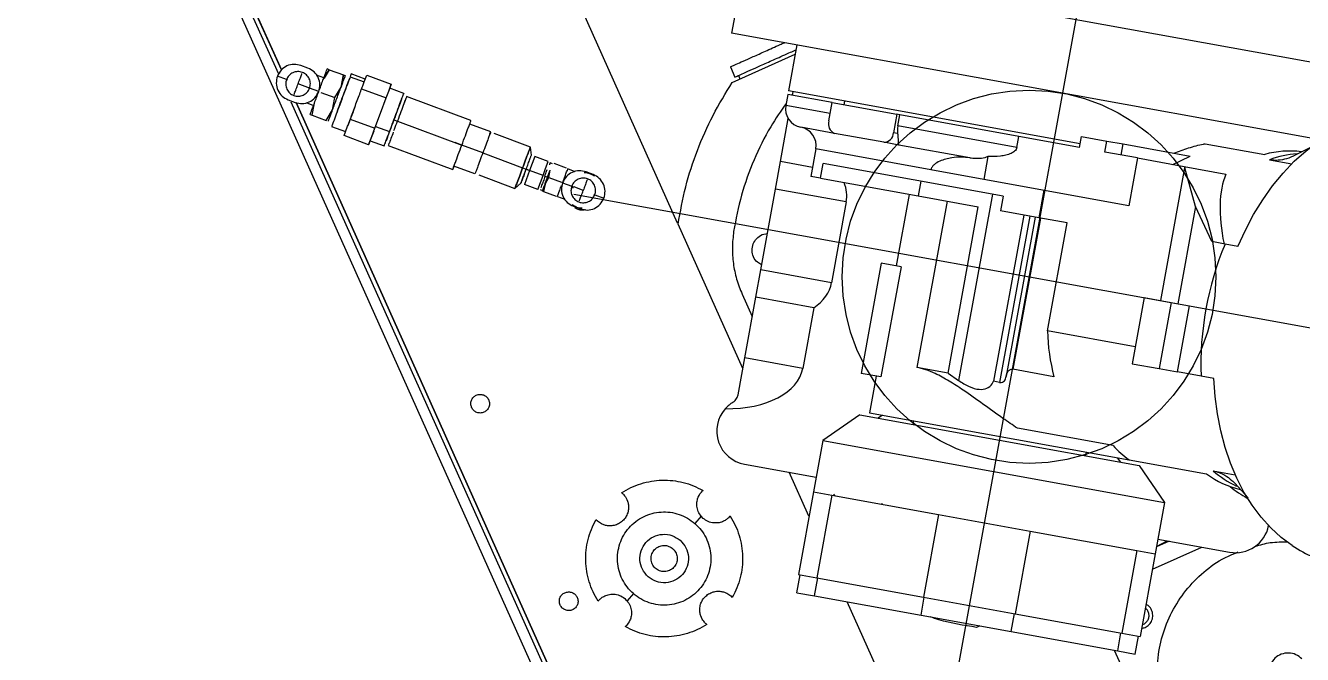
# Model space of a CAD drawing. Header units: inches. Extents: x 0 to 34.2, y 0 to 22.
# Drawn here: x 6.49 to 7.168, y 11.053 to 11.387 of the extents above; entities that cross this region are included whole.
import ezdxf

# ---------------------------------------------------------------- set-up
doc = ezdxf.new("R2010")
doc.units = ezdxf.units.IN
doc.header["$MEASUREMENT"] = 0
doc.linetypes.add('CENTERX2', pattern=[4, 2.5, -0.5, 0.5, -0.5])

msp = doc.modelspace()

# ---------------------------------------------------------------- linework, layer by layer
at = {"color": 7, "linetype": 'Continuous', "lineweight": 25}
for p, q in [((6.49049, 11.66728), (6.62633, 11.36385)), ((6.9614, 10.59626), (6.49145, 11.64599)), ((6.96141, 10.59626), (6.49146, 11.64599)), ((6.62486, 11.36161), (6.49653, 11.64826)), ((6.62633, 11.36385), (6.49859, 11.64918)), ((6.83656, 11.2825), (6.75844, 11.457)), ((6.87235, 11.42242), (6.86526, 11.3834)), ((7.18818, 11.36507), (6.9077, 11.416)), ((7.17772, 11.32666), (6.86526, 11.3834)), ((6.89989, 11.37711), (6.89546, 11.35272)), ((6.8656, 11.35724), (6.899, 11.37219)), ((6.62901, 11.3587), (6.62418, 11.36051)), ((6.6404, 11.36482), (6.63668, 11.36621)), ((6.64884, 11.35963), (6.64485, 11.36112)), ((6.64836, 11.35835), (6.6517, 11.36398)), ((6.6517, 11.36398), (6.64901, 11.35943)), ((6.6517, 11.36398), (6.65062, 11.36439)), ((6.6517, 11.36398), (6.65917, 11.36119)), ((6.65799, 11.35475), (6.65917, 11.36119)), ((6.65917, 11.36119), (6.65799, 11.35475)), ((6.65917, 11.36119), (6.66024, 11.36079)), ((6.66282, 11.36023), (6.67025, 11.35746)), ((6.67081, 11.35896), (6.66338, 11.36173)), ((6.67025, 11.35746), (6.6716, 11.36109)), ((6.6716, 11.36109), (6.6846, 11.35623)), ((6.86459, 11.36548), (6.86702, 11.36005)), ((6.86883, 11.36086), (6.86964, 11.35905)), ((6.64115, 11.35416), (6.63514, 11.35641)), ((6.6461, 11.35232), (6.64127, 11.35412)), ((6.65465, 11.34912), (6.65799, 11.35475)), ((6.66889, 11.35383), (6.68189, 11.34897)), ((6.6846, 11.35623), (6.68296, 11.35183)), ((6.68325, 11.3526), (6.6846, 11.35623)), ((6.69124, 11.35132), (6.68381, 11.3541)), ((7.05028, 11.32461), (6.89546, 11.35272)), ((6.62988, 11.34801), (6.63359, 11.34662)), ((6.96648, 10.59853), (6.63155, 11.34665)), ((6.63408, 11.34654), (6.97664, 10.58136)), ((6.96854, 10.59946), (6.63408, 11.34654)), ((6.63938, 11.34649), (6.64337, 11.345)), ((6.64267, 11.33984), (6.64385, 11.34628)), ((6.64719, 11.35191), (6.65465, 11.34912)), ((6.65348, 11.34268), (6.65465, 11.34912)), ((6.67889, 11.34093), (6.68189, 11.34897)), ((6.68189, 11.34897), (6.68325, 11.3526)), ((6.72693, 11.33692), (6.69275, 11.3497)), ((6.89511, 11.35077), (6.89405, 11.34492)), ((6.91867, 11.34649), (6.89511, 11.35077)), ((6.89765, 11.35091), (6.89721, 11.35039)), ((6.89759, 11.35057), (6.8979, 11.35228)), ((6.9169, 11.33674), (6.91867, 11.34649)), ((6.91867, 11.34649), (6.95299, 11.34026)), ((6.92522, 11.34732), (6.92486, 11.34537)), ((6.64159, 11.34024), (6.64267, 11.33984)), ((6.64267, 11.33984), (6.65014, 11.33704)), ((6.65014, 11.33704), (6.65348, 11.34268)), ((6.67589, 11.3329), (6.67889, 11.34093)), ((6.91761, 11.34064), (6.89405, 11.34492)), ((6.95299, 11.34026), (6.95122, 11.3305)), ((6.95457, 11.33997), (6.95299, 11.34026)), ((6.95351, 11.33412), (6.95457, 11.33997)), ((7.01772, 11.32851), (6.95457, 11.33997)), ((6.65296, 11.33387), (6.66039, 11.3311)), ((6.6596, 11.32896), (6.66124, 11.33336)), ((6.66288, 11.33776), (6.67589, 11.3329)), ((6.67424, 11.3285), (6.67589, 11.3329)), ((6.67625, 11.33388), (6.68368, 11.3311)), ((6.68603, 11.33739), (6.68789, 11.3367)), ((6.68789, 11.3367), (6.72207, 11.32392)), ((6.73738, 11.3309), (6.72623, 11.33507)), ((6.89117, 11.31517), (6.89531, 11.33802)), ((6.91996, 11.33013), (6.90203, 11.33339)), ((7.01665, 11.32265), (6.95351, 11.33412)), ((6.6726, 11.32411), (6.6596, 11.32896)), ((6.6726, 11.32411), (6.67424, 11.3285)), ((6.67396, 11.32774), (6.6726, 11.32411)), ((6.67339, 11.32624), (6.68082, 11.32346)), ((6.67531, 11.33137), (6.67396, 11.32774)), ((6.75845, 11.32281), (6.73921, 11.33)), ((6.94604, 11.3254), (6.91996, 11.33013)), ((6.95338, 11.33011), (6.95122, 11.3305)), ((7.01665, 11.32265), (7.01772, 11.32851)), ((7.04993, 11.32266), (7.01772, 11.32851)), ((7.04993, 11.32266), (7.05099, 11.32851)), ((7.05099, 11.32851), (7.06434, 11.32609)), ((7.06328, 11.32024), (7.06434, 11.32609)), ((7.06434, 11.32609), (7.07311, 11.3245)), ((6.68303, 11.32369), (6.71721, 11.31092)), ((6.72207, 11.32392), (6.71854, 11.32524)), ((6.73321, 11.31976), (6.72207, 11.32392)), ((6.73321, 11.31976), (6.75435, 11.31186)), ((6.75898, 11.31859), (6.75845, 11.32281)), ((6.91002, 11.32186), (6.90736, 11.30723)), ((6.97104, 11.31078), (6.91002, 11.32186)), ((6.95397, 11.32396), (6.94604, 11.3254)), ((6.99174, 11.3171), (6.95397, 11.32396)), ((7.08076, 11.31706), (7.06328, 11.32024)), ((7.07205, 11.31864), (7.07311, 11.3245)), ((7.07311, 11.3245), (7.10867, 11.31804)), ((7.1166, 11.32466), (7.14822, 11.31892)), ((7.16392, 11.31832), (7.17234, 11.32261)), ((6.72905, 11.30861), (6.7179, 11.31278)), ((6.76084, 11.3179), (6.75806, 11.31047)), ((6.76794, 11.31524), (6.76084, 11.3179)), ((6.76655, 11.31153), (6.76794, 11.31524)), ((6.77024, 11.31396), (6.76891, 11.31446)), ((6.77766, 11.31161), (6.77104, 11.31409)), ((6.88852, 11.30057), (6.89117, 11.31517)), ((6.90824, 11.31207), (6.89117, 11.31517)), ((6.91252, 11.30629), (6.91394, 11.3141)), ((7.00947, 11.29675), (6.91394, 11.3141)), ((7.00126, 11.31778), (6.99907, 11.30569)), ((7.08076, 11.31706), (7.07616, 11.2917)), ((7.08076, 11.31706), (7.10547, 11.31257)), ((7.0994, 11.31368), (7.10867, 11.31804)), ((7.10547, 11.31257), (7.12766, 11.30855)), ((7.10547, 11.31257), (7.10584, 11.31178)), ((7.15083, 11.31609), (7.16256, 11.31396)), ((6.73102, 11.30809), (6.75025, 11.3009)), ((6.75435, 11.31186), (6.75621, 11.31116)), ((6.75806, 11.31047), (6.75529, 11.30304)), ((6.75806, 11.31047), (6.75621, 11.31116)), ((6.75621, 11.31116), (6.75806, 11.31047)), ((6.76516, 11.30781), (6.75806, 11.31047)), ((6.76238, 11.30038), (6.76516, 11.30781)), ((6.76516, 11.30781), (6.76655, 11.31153)), ((6.76621, 11.30319), (6.76826, 11.30666)), ((6.76627, 11.3074), (6.7676, 11.3069)), ((6.76826, 11.30666), (6.76899, 11.31062)), ((6.76826, 11.30666), (6.77489, 11.30418)), ((6.78227, 11.30975), (6.77828, 11.31124)), ((6.7871, 11.3095), (6.78941, 11.30913)), ((6.79178, 11.30824), (6.78806, 11.30963)), ((6.79044, 11.30874), (6.79243, 11.30751)), ((6.91252, 11.30629), (6.90736, 11.30723)), ((6.91252, 11.30629), (6.96434, 11.29688)), ((6.99907, 11.30569), (6.97104, 11.31078)), ((7.07616, 11.2917), (6.99907, 11.30569)), ((7.09304, 11.24127), (7.10584, 11.31178)), ((7.1115, 11.29133), (7.10584, 11.31178)), ((6.75025, 11.3009), (6.75343, 11.30373)), ((6.76238, 11.30038), (6.75529, 11.30304)), ((6.76364, 11.30034), (6.76496, 11.29984)), ((6.76548, 11.29923), (6.76482, 11.29947)), ((6.76621, 11.30319), (6.76548, 11.29923)), ((6.76548, 11.29923), (6.77211, 11.29675)), ((6.77556, 11.30393), (6.78039, 11.30212)), ((6.78113, 11.30184), (6.78078, 11.30091)), ((6.78652, 11.29983), (6.78162, 11.30166)), ((6.88072, 11.25765), (6.88852, 11.30057)), ((6.92612, 11.29375), (6.88852, 11.30057)), ((6.96576, 11.30469), (6.96434, 11.29688)), ((7.03091, 11.29991), (7.02825, 11.28528)), ((6.77282, 11.29662), (6.77681, 11.29513)), ((6.7826, 11.29092), (6.78061, 11.29215)), ((6.79265, 11.29754), (6.79748, 11.29573)), ((6.92612, 11.29375), (6.91832, 11.25082)), ((6.95955, 11.29775), (6.95264, 11.25971)), ((6.97959, 11.29411), (6.96356, 11.20582)), ((6.96434, 11.29688), (6.99618, 11.2911)), ((7.00367, 11.2978), (6.98571, 11.19889)), ((7.00947, 11.29675), (7.00805, 11.28895)), ((6.78126, 11.29142), (6.78498, 11.29003)), ((6.78594, 11.29016), (6.78363, 11.29054)), ((6.98015, 11.20281), (6.99618, 11.2911)), ((7.02037, 11.28671), (7.00433, 11.19842)), ((7.02352, 11.28614), (7.00749, 11.19785)), ((7.02825, 11.28528), (7.00805, 11.28895)), ((7.02634, 11.28563), (7.01101, 11.20118)), ((7.02916, 11.28511), (7.01458, 11.20478)), ((7.0433, 11.28255), (7.02825, 11.28528)), ((7.1115, 11.29133), (7.10211, 11.23962)), ((7.12015, 11.27262), (7.1115, 11.29133)), ((6.87119, 11.20515), (6.83684, 11.28187)), ((7.03288, 11.22515), (7.0433, 11.28255)), ((6.88142, 11.27633), (6.88423, 11.27697)), ((7.12716, 11.27135), (7.12015, 11.27262)), ((7.13402, 11.27011), (7.12716, 11.27135)), ((6.94461, 11.26117), (6.93398, 11.20263)), ((6.95518, 11.25925), (6.94455, 11.20072)), ((6.95518, 11.25925), (6.94461, 11.26117)), ((6.87807, 11.24305), (6.88072, 11.25765)), ((6.91832, 11.25082), (6.88072, 11.25765)), ((6.87085, 11.24472), (6.8762, 11.23277)), ((6.87222, 11.21082), (6.87807, 11.24305)), ((6.90887, 11.23746), (6.87807, 11.24305)), ((7.08424, 11.24287), (7.07786, 11.20775)), ((7.08424, 11.24287), (7.09863, 11.24026)), ((7.09863, 11.24026), (7.09225, 11.20514)), ((7.09863, 11.24026), (7.10829, 11.2385)), ((7.10191, 11.20338), (7.10829, 11.2385)), ((6.90887, 11.23746), (6.90302, 11.20523)), ((7.07949, 11.21669), (7.03288, 11.22515)), ((6.86866, 11.19121), (6.87222, 11.21082)), ((6.90302, 11.20523), (6.87222, 11.21082)), ((6.98015, 11.20281), (6.96356, 11.20582)), ((7.03634, 11.20083), (7.01458, 11.20478)), ((7.07786, 11.20775), (7.09225, 11.20514)), ((7.09225, 11.20514), (7.10191, 11.20338)), ((6.94455, 11.20072), (6.93398, 11.20263)), ((6.94201, 11.20118), (6.93847, 11.18166)), ((6.98015, 11.20281), (6.98571, 11.19889)), ((7.00749, 11.19785), (7.00433, 11.19842)), ((7.11441, 11.20111), (7.10191, 11.20338)), ((7.12127, 11.19987), (7.11441, 11.20111)), ((6.93324, 11.1806), (6.91364, 11.16703)), ((6.93324, 11.1806), (7.08152, 11.15368)), ((6.93847, 11.18166), (7.07622, 11.15665)), ((6.9453, 11.18043), (6.943, 11.17883)), ((6.96188, 11.17741), (6.96153, 11.17546)), ((7.06778, 11.16423), (7.017, 11.17345)), ((6.91364, 11.16703), (6.90869, 11.13971)), ((6.91364, 11.16703), (7.09509, 11.13408)), ((7.05323, 11.15881), (7.05358, 11.16076)), ((7.07177, 11.15545), (7.07017, 11.15775)), ((7.07622, 11.15665), (7.1174, 11.14918)), ((6.87206, 11.15442), (6.9101, 11.14752)), ((6.90632, 11.12668), (6.89583, 11.15011)), ((7.08152, 11.15368), (7.09509, 11.13408)), ((7.12084, 11.15091), (7.13257, 11.14878)), ((7.13936, 11.13653), (7.13231, 11.14422)), ((6.80687, 11.13923), (6.80718, 11.13896)), ((6.90869, 11.13971), (6.90071, 11.09581)), ((6.90869, 11.13971), (6.91844, 11.13794)), ((6.91844, 11.13794), (6.91047, 11.09404)), ((6.91844, 11.13794), (6.97502, 11.12767)), ((6.91931, 11.13838), (6.91982, 11.13769)), ((6.94543, 11.13335), (6.94467, 11.13318)), ((7.09509, 11.13408), (7.09013, 11.10677)), ((6.79412, 11.12404), (6.79328, 11.12487)), ((6.84911, 11.12669), (6.84579, 11.12289)), ((6.85018, 11.12559), (6.84911, 11.12669)), ((6.97502, 11.12767), (6.96705, 11.08377)), ((6.97502, 11.12767), (7.0238, 11.11881)), ((7.0238, 11.11881), (7.01583, 11.07491)), ((7.0238, 11.11881), (7.08038, 11.10854)), ((7.08865, 11.09862), (7.11485, 11.11034)), ((7.09758, 11.11348), (7.0908, 11.11044)), ((7.09085, 11.11068), (7.09653, 11.11367)), ((7.09155, 11.11457), (7.1296, 11.10766)), ((7.08038, 11.10854), (7.07241, 11.06464)), ((7.08038, 11.10854), (7.09013, 11.10677)), ((7.09013, 11.10677), (7.08216, 11.06287)), ((6.89995, 11.08608), (6.90169, 11.09564)), ((6.90071, 11.09581), (6.91047, 11.09404)), ((6.90922, 11.08439), (6.91096, 11.09395)), ((6.91047, 11.09404), (6.96705, 11.08377)), ((6.81313, 11.0856), (6.8098, 11.0818)), ((6.8648, 11.08444), (6.86563, 11.08362)), ((6.89995, 11.08608), (6.90922, 11.08439)), ((6.90922, 11.08439), (6.9658, 11.07412)), ((6.9658, 11.07412), (6.96754, 11.08368)), ((6.96705, 11.08377), (7.01583, 11.07491)), ((6.99827, 10.92128), (6.92667, 11.08123)), ((7.0136, 11.06544), (7.01534, 11.075)), ((7.01583, 11.07491), (7.07241, 11.06464)), ((6.85205, 11.06926), (6.85173, 11.06952)), ((6.9658, 11.07412), (7.0136, 11.06544)), ((6.99701, 11.06845), (6.99524, 11.06766)), ((7.0136, 11.06544), (7.07019, 11.05517)), ((7.07019, 11.05517), (7.07192, 11.06473)), ((7.07241, 11.06464), (7.08216, 11.06287)), ((7.07945, 11.05348), (7.08119, 11.06304)), ((7.11254, 10.95723), (7.06856, 11.05546)), ((7.07019, 11.05517), (7.07945, 11.05348))]:
    msp.add_line(p, q, dxfattribs=at)
at = {"color": 7, "linetype": 'CENTERX2'}
for p, q in [((7.05855, 11.44894), (6.98208, 11.02778)), ((6.78149, 11.29784), (7.25083, 11.21262))]:
    msp.add_line(p, q, dxfattribs=at)
at = {"color": 7, "linetype": 'Continuous', "lineweight": 25, "flags": 128}
for points in [[(7.13402, 11.27011), (7.13796, 11.27877), (7.14235, 11.28706), (7.14718, 11.29491), (7.15241, 11.30227), (7.158, 11.30909), (7.16393, 11.31533), (7.17015, 11.32095), (7.17662, 11.3259), (7.1833, 11.33017), (7.19014, 11.33372), (7.19711, 11.33652), (7.20415, 11.33856)], [(7.16285, 11.11113), (7.15698, 11.11552), (7.15145, 11.12059), (7.14629, 11.12631), (7.14153, 11.13265), (7.13722, 11.13957), (7.13337, 11.14702), (7.13002, 11.15494), (7.12718, 11.1633), (7.12487, 11.17202), (7.12311, 11.18107), (7.1219, 11.19037), (7.12127, 11.19987)]]:
    msp.add_lwpolyline(points, dxfattribs=at)
at = {"color": 7, "linetype": 'CENTERX2'}
msp.add_circle((7.02314, 11.25396), 0.09915, dxfattribs=at)
at = {"color": 7, "linetype": 'Continuous', "lineweight": 25}
for centre, radius, start, end in [((6.9038, 11.34314), 0.00991, 169.70918, 259.70918), ((6.90026, 11.32363), 0.00991, 349.70918, 79.70918), ((6.92193, 11.33506), 0.00531, 161.57217, 248.10326), ((6.94591, 11.3307), 0.00531, 271.31511, 357.8462), ((7.16148, 11.27233), 0.04845, 82.58319, 105.88622), ((7.16923, 11.2679), 0.05159, 94.24714, 110.8862), ((7.28234, 11.2069), 0.16803, 157.44489, 181.97348), ((7.14419, 11.22858), 0.11136, 181.76302, 194.43042), ((6.87524, 11.17198), 0.01785, 138.53174, 259.70918), ((7.11018, 11.20296), 0.05742, 222.40864, 233.74551), ((7.15501, 11.18957), 0.0516, 228.53369, 245.07024), ((7.14619, 11.18814), 0.04844, 233.53198, 256.85201), ((7.13279, 11.12522), 0.01785, 259.70918, 348.85919), ((7.1984, 11.1637), 0.06346, 235.93172, 259.50987)]:
    msp.add_arc(centre, radius, start, end, dxfattribs=at)
for centre, major_axis, ratio, start_param, end_param in [((7.20365, 11.22119), (0.06779, -0.09787), 0.417151, 3.400682, 3.915137), ((6.87509, 11.30301), (-0.05102, 0.00926), 0.573576, 3.141593, 3.48143), ((6.8673, 11.26009), (-0.05102, 0.00926), 0.573576, 2.619242, 3.141593), ((6.85199, 11.2145), (-0.05102, 0.00926), 0.573576, 1.868364, 3.141593), ((7.02118, 11.25432), (-0.0163, -0.08975), 0.007084, 5.347307, 5.349907), ((7.1695, 11.15685), (0.05102, -0.00926), 0.573576, 3.934289, 4.184288)]:
    msp.add_ellipse(centre, major_axis=major_axis, ratio=ratio, start_param=start_param, end_param=end_param, dxfattribs=at)
for points, knots in [([(6.86459, 11.36548), (6.86474, 11.36554), (6.86504, 11.36568), (6.86744, 11.36675), (6.87124, 11.36845), (6.87648, 11.3708), (6.88314, 11.37378), (6.8888, 11.37632), (6.89253, 11.37799), (6.89326, 11.37831)], [0, 0, 0, 0, 0.16017, 0.32034, 0.48051, 0.64068, 0.80085, 0.96102, 1, 1, 1, 1]), ([(6.86702, 11.36005), (6.86717, 11.36011), (6.86747, 11.36025), (6.86987, 11.36132), (6.87367, 11.36302), (6.87891, 11.36537), (6.88554, 11.36834), (6.89238, 11.3714), (6.89742, 11.37366), (6.89943, 11.37456)], [0, 0, 0, 0, 0.150074, 0.300147, 0.450221, 0.600295, 0.750368, 0.900442, 1, 1, 1, 1]), ([(6.63668, 11.36621), (6.63544, 11.36652), (6.63295, 11.36714), (6.62915, 11.36615), (6.62593, 11.36393), (6.62476, 11.36165), (6.62418, 11.36051)], [0, 0, 0, 0, 0.250223, 0.500225, 0.750115, 1, 1, 1, 1]), ([(6.62418, 11.36051), (6.62387, 11.35927), (6.62325, 11.35678), (6.62423, 11.35298), (6.62645, 11.34975), (6.62874, 11.34859), (6.62988, 11.34801)], [0, 0, 0, 0, 0.249771, 0.4997515, 0.7497863, 1, 1, 1, 1]), ([(6.63514, 11.35641), (6.63547, 11.3573), (6.63613, 11.35907), (6.63688, 11.36107), (6.63713, 11.36176), (6.63722, 11.36198)], [0, 0, 0, 0, 0.399386, 0.798772, 1, 1, 1, 1]), ([(6.6461, 11.35232), (6.6464, 11.35356), (6.64702, 11.35605), (6.64604, 11.35984), (6.64382, 11.36307), (6.64154, 11.36424), (6.6404, 11.36482)], [0, 0, 0, 0, 0.249771, 0.499752, 0.749786, 1, 1, 1, 1]), ([(6.66282, 11.36023), (6.66244, 11.35922), (6.66168, 11.3572), (6.65983, 11.35223), (6.65777, 11.34673), (6.65575, 11.34134), (6.65413, 11.337), (6.65311, 11.33426), (6.65305, 11.33411), (6.65302, 11.33404)], [0, 0, 0, 0, 0.146879, 0.293758, 0.440638, 0.587517, 0.734396, 0.881275, 1, 1, 1, 1]), ([(6.66036, 11.35365), (6.66067, 11.3545), (6.66145, 11.35659), (6.66234, 11.35897), (6.66248, 11.35933), (6.66254, 11.35951)], [0, 0, 0, 0, 0.250671, 0.625336, 1, 1, 1, 1]), ([(6.66331, 11.36157), (6.66333, 11.36162), (6.66346, 11.36195), (6.66311, 11.36102), (6.66282, 11.36023)], [0, 0, 0, 0, 0.160853, 1, 1, 1, 1]), ([(6.63305, 11.35084), (6.63314, 11.35107), (6.6334, 11.35175), (6.63414, 11.35376), (6.63481, 11.35553), (6.63514, 11.35641)], [0, 0, 0, 0, 0.2012283, 0.6006142, 1, 1, 1, 1]), ([(6.64611, 11.35231), (6.6465, 11.35337), (6.6473, 11.35549), (6.64801, 11.3574), (6.64836, 11.35835)], [0, 0, 0, 0, 0.499989, 1, 1, 1, 1]), ([(6.65817, 11.3478), (6.65875, 11.34934), (6.65951, 11.3514), (6.66019, 11.3532), (6.66036, 11.35365)], [0, 0, 0, 0, 0.748926, 1, 1, 1, 1]), ([(6.63359, 11.34662), (6.63484, 11.34631), (6.63732, 11.34569), (6.64112, 11.34667), (6.64435, 11.34889), (6.64551, 11.35117), (6.6461, 11.35232)], [0, 0, 0, 0, 0.250223, 0.500225, 0.750115, 1, 1, 1, 1]), ([(6.64385, 11.34628), (6.64421, 11.34723), (6.64492, 11.34913), (6.64571, 11.35126), (6.64611, 11.35231), (6.64611, 11.35231)], [0, 0, 0, 0, 0.499989, 0.999978, 1, 1, 1, 1]), ([(6.65598, 11.34195), (6.65615, 11.3424), (6.65682, 11.34421), (6.65759, 11.34626), (6.65817, 11.3478)], [0, 0, 0, 0, 0.251074, 1, 1, 1, 1]), ([(6.68603, 11.33739), (6.68658, 11.33886), (6.68781, 11.34214), (6.68952, 11.34674), (6.69075, 11.35003), (6.69132, 11.35153), (6.6912, 11.35121), (6.69118, 11.35115)], [0, 0, 0, 0, 0.202132, 0.452019, 0.701905, 0.951792, 1, 1, 1, 1]), ([(6.69157, 11.34654), (6.69163, 11.3467), (6.692, 11.3477), (6.69203, 11.34778), (6.69205, 11.34784)], [0, 0, 0, 0, 0.157704, 1, 1, 1, 1]), ([(6.89425, 11.34605), (6.8914, 11.34199), (6.88476, 11.33253), (6.87684, 11.31614), (6.87005, 11.29752), (6.86758, 11.28455), (6.86635, 11.27807)], [0, 0, 0, 0, 0.20045, 0.466967, 0.733483, 1, 1, 1, 1]), ([(6.66531, 11.34426), (6.66486, 11.34305), (6.66395, 11.34062), (6.66274, 11.33737), (6.66195, 11.33526), (6.66167, 11.33452), (6.66165, 11.33446)], [0, 0, 0, 0, 0.3236, 0.6471999, 0.9707999, 1, 1, 1, 1]), ([(6.68368, 11.3311), (6.68432, 11.33282), (6.68509, 11.33487), (6.6859, 11.33704), (6.68603, 11.33739)], [0, 0, 0, 0, 0.8374381, 1, 1, 1, 1]), ([(6.68603, 11.33739), (6.68548, 11.33592), (6.68483, 11.33417), (6.68425, 11.33261), (6.68415, 11.33236)], [0, 0, 0, 0, 0.8374381, 1, 1, 1, 1]), ([(6.68601, 11.33166), (6.6861, 11.33192), (6.68669, 11.33348), (6.68734, 11.33523), (6.68789, 11.3367)], [0, 0, 0, 0, 0.162562, 1, 1, 1, 1]), ([(6.72207, 11.32392), (6.7227, 11.32562), (6.72397, 11.32901), (6.72543, 11.33293), (6.72603, 11.33454), (6.72627, 11.33518)], [0, 0, 0, 0, 0.374664, 0.749329, 1, 1, 1, 1]), ([(6.72627, 11.33518), (6.72638, 11.33545), (6.72677, 11.33652), (6.72686, 11.33675), (6.72693, 11.33692)], [0, 0, 0, 0, 0.251074, 1, 1, 1, 1]), ([(6.95351, 11.33412), (6.95349, 11.33402), (6.95328, 11.33285), (6.95323, 11.33147), (6.95337, 11.33027), (6.95338, 11.33011)], [0, 0, 0, 0, 0.073601, 0.880629, 1, 1, 1, 1]), ([(6.68089, 11.32362), (6.68091, 11.3237), (6.68097, 11.32386), (6.68198, 11.32654), (6.68311, 11.32958), (6.68368, 11.3311)], [0, 0, 0, 0, 0.287516, 0.643758, 1, 1, 1, 1]), ([(6.68415, 11.33236), (6.68378, 11.33136), (6.68295, 11.32914), (6.68206, 11.32675), (6.68193, 11.32641), (6.68187, 11.32625)], [0, 0, 0, 0, 0.287976, 0.643988, 1, 1, 1, 1]), ([(6.68569, 11.33082), (6.68526, 11.32966), (6.68429, 11.32707), (6.68325, 11.32429), (6.6831, 11.32389), (6.68303, 11.32369)], [0, 0, 0, 0, 0.287976, 0.643988, 1, 1, 1, 1]), ([(6.73676, 11.32925), (6.73656, 11.3287), (6.73605, 11.32735), (6.73481, 11.32405), (6.73375, 11.32119), (6.73321, 11.31976)], [0, 0, 0, 0, 0.250671, 0.625336, 1, 1, 1, 1]), ([(6.73676, 11.32925), (6.73684, 11.32947), (6.73717, 11.33035), (6.73741, 11.33098), (6.73717, 11.33035), (6.73684, 11.32947), (6.73676, 11.32925)], [0, 0, 0, 0, 0.125537, 0.5, 0.874463, 1, 1, 1, 1]), ([(6.95338, 11.33011), (6.95346, 11.32938), (6.9536, 11.32793), (6.95367, 11.32598), (6.95374, 11.32441), (6.95386, 11.32398), (6.95397, 11.32396), (6.95397, 11.32396)], [0, 0, 0, 0, 0.1882136, 0.3753654, 0.6598242, 0.9977453, 1, 1, 1, 1]), ([(6.71786, 11.31266), (6.7181, 11.3133), (6.7187, 11.31491), (6.72016, 11.31883), (6.72143, 11.32222), (6.72207, 11.32392)], [0, 0, 0, 0, 0.2506712, 0.6253356, 1, 1, 1, 1]), ([(6.73321, 11.31976), (6.73268, 11.31833), (6.73161, 11.31547), (6.73037, 11.31216), (6.72987, 11.31081), (6.72966, 11.31026)], [0, 0, 0, 0, 0.374664, 0.749329, 1, 1, 1, 1]), ([(7.01665, 11.32265), (7.01655, 11.32231), (7.01632, 11.32154), (7.01528, 11.32038), (7.01343, 11.31928), (7.01086, 11.31846), (7.0067, 11.3178), (7.00349, 11.31778), (7.00126, 11.31778)], [0, 0, 0, 0, 0.05893, 0.130889, 0.253558, 0.427612, 0.602479, 1, 1, 1, 1]), ([(7.10001, 11.31961), (7.10262, 11.32059), (7.10788, 11.32256), (7.1134, 11.324), (7.11629, 11.3246), (7.1166, 11.32466)], [0, 0, 0, 0, 0.469367, 0.943701, 1, 1, 1, 1]), ([(6.71786, 11.31266), (6.71776, 11.3124), (6.71737, 11.31135), (6.71709, 11.3106), (6.71737, 11.31135), (6.71776, 11.3124), (6.71786, 11.31266)], [0, 0, 0, 0, 0.125537, 0.5, 0.874463, 1, 1, 1, 1]), ([(6.76891, 11.31446), (6.76888, 11.31436), (6.76883, 11.31424), (6.76861, 11.31366), (6.76856, 11.31351)], [0, 0, 0, 0, 0.748926, 1, 1, 1, 1]), ([(6.99174, 11.3171), (6.99017, 11.3173), (6.987, 11.31769), (6.98162, 11.31721), (6.97679, 11.316), (6.97323, 11.31409), (6.97175, 11.31252), (6.97122, 11.31153), (6.97109, 11.31099), (6.97104, 11.31078)], [0, 0, 0, 0, 0.221541, 0.446353, 0.739623, 0.886614, 0.945352, 0.978961, 1, 1, 1, 1]), ([(7.00126, 11.31778), (7.00071, 11.31758), (6.99898, 11.31697), (6.99602, 11.31665), (6.99341, 11.31681), (6.99199, 11.31706), (6.99174, 11.3171)], [0, 0, 0, 0, 0.174852, 0.542887, 0.919497, 1, 1, 1, 1]), ([(7.16392, 11.31832), (7.16329, 11.31802), (7.16123, 11.31702), (7.15761, 11.31597), (7.15383, 11.31567), (7.1516, 11.31598), (7.15083, 11.31609)], [0, 0, 0, 0, 0.146602, 0.479539, 0.821887, 1, 1, 1, 1]), ([(6.72966, 11.31026), (6.72958, 11.31004), (6.72924, 11.30914), (6.72917, 11.30894), (6.72911, 11.3088)], [0, 0, 0, 0, 0.251074, 1, 1, 1, 1]), ([(6.76627, 11.3074), (6.76593, 11.30648), (6.76524, 11.30464), (6.76445, 11.30251), (6.76412, 11.30163), (6.76399, 11.30129)], [0, 0, 0, 0, 0.374664, 0.749329, 1, 1, 1, 1]), ([(6.76609, 11.30747), (6.76643, 11.30837), (6.76688, 11.30958), (6.76727, 11.31064), (6.76737, 11.3109)], [0, 0, 0, 0, 0.748926, 1, 1, 1, 1]), ([(6.77555, 11.30393), (6.77591, 11.30489), (6.77662, 11.30679), (6.77744, 11.309), (6.77778, 11.3099), (6.77792, 11.31026)], [0, 0, 0, 0, 0.374664, 0.749329, 1, 1, 1, 1]), ([(6.78806, 11.30963), (6.78682, 11.30994), (6.78433, 11.31055), (6.78054, 11.30957), (6.77731, 11.30735), (6.77614, 11.30507), (6.77556, 11.30393)], [0, 0, 0, 0, 0.250223, 0.500225, 0.750115, 1, 1, 1, 1]), ([(6.77828, 11.31124), (6.77825, 11.31115), (6.7782, 11.31102), (6.77797, 11.31042), (6.77792, 11.31026)], [0, 0, 0, 0, 0.748926, 1, 1, 1, 1]), ([(6.7886, 11.3054), (6.78852, 11.30517), (6.78826, 11.30449), (6.78751, 11.30248), (6.78685, 11.30072), (6.78652, 11.29983)], [0, 0, 0, 0, 0.201228, 0.600614, 1, 1, 1, 1]), ([(6.78708, 11.30929), (6.78807, 11.30927), (6.78939, 11.30924), (6.79045, 11.30851), (6.79072, 11.30832)], [0, 0, 0, 0, 0.742067, 1, 1, 1, 1]), ([(6.79748, 11.29573), (6.79779, 11.29698), (6.79841, 11.29946), (6.79743, 11.30326), (6.7952, 11.30649), (6.79292, 11.30766), (6.79178, 11.30824)], [0, 0, 0, 0, 0.249771, 0.499752, 0.749786, 1, 1, 1, 1]), ([(6.77318, 11.2976), (6.77332, 11.29796), (6.77366, 11.29887), (6.77432, 11.30064), (6.77485, 11.30206), (6.77503, 11.30253)], [0, 0, 0, 0, 0.3084837, 0.7695573, 1, 1, 1, 1]), ([(6.77556, 11.30393), (6.77525, 11.30268), (6.77463, 11.3002), (6.77561, 11.2964), (6.77784, 11.29317), (6.78012, 11.29201), (6.78126, 11.29142)], [0, 0, 0, 0, 0.249771, 0.499752, 0.749786, 1, 1, 1, 1]), ([(6.78444, 11.29426), (6.78452, 11.29449), (6.78478, 11.29517), (6.78553, 11.29718), (6.78619, 11.29895), (6.78652, 11.29983)], [0, 0, 0, 0, 0.201228, 0.600614, 1, 1, 1, 1]), ([(6.77282, 11.29662), (6.77285, 11.29671), (6.7729, 11.29685), (6.77313, 11.29745), (6.77318, 11.2976)], [0, 0, 0, 0, 0.748926, 1, 1, 1, 1]), ([(6.78498, 11.29003), (6.78622, 11.28973), (6.78871, 11.28911), (6.7925, 11.29009), (6.79573, 11.29231), (6.7969, 11.29459), (6.79748, 11.29573)], [0, 0, 0, 0, 0.250223, 0.5002252, 0.7501154, 1, 1, 1, 1]), ([(6.78763, 11.2896), (6.78739, 11.28954), (6.78583, 11.28913), (6.7837, 11.2895), (6.78229, 11.29043), (6.782, 11.29062)], [0, 0, 0, 0, 0.1312587, 0.8248638, 1, 1, 1, 1]), ([(6.78596, 11.29037), (6.78497, 11.29039), (6.78365, 11.29043), (6.78259, 11.29116), (6.78232, 11.29134)], [0, 0, 0, 0, 0.7420672, 1, 1, 1, 1]), ([(6.8812, 11.26028), (6.88041, 11.2607), (6.87857, 11.26168), (6.87672, 11.26447), (6.87591, 11.26793), (6.87652, 11.27144), (6.87839, 11.27453), (6.88041, 11.27573), (6.88142, 11.27633)], [0, 0, 0, 0, 0.132978, 0.306382, 0.479787, 0.653191, 0.826596, 1, 1, 1, 1]), ([(7.017, 11.17345), (7.01442, 11.1752), (7.00822, 11.17938), (6.9986, 11.18637), (6.9891, 11.19316), (6.98069, 11.19868), (6.97405, 11.20233), (6.9683, 11.20472), (6.96514, 11.20546), (6.96356, 11.20582)], [0, 0, 0, 0, 0.137285, 0.329514, 0.521667, 0.662579, 0.803275, 0.901662, 1, 1, 1, 1]), ([(7.01101, 11.20118), (7.01125, 11.20208), (7.01162, 11.20351), (7.01288, 11.20465), (7.01387, 11.20488), (7.01445, 11.2048), (7.01458, 11.20478)], [0, 0, 0, 0, 0.457226, 0.720019, 0.937989, 1, 1, 1, 1]), ([(6.98571, 11.19889), (6.9876, 11.19767), (6.99138, 11.19523), (6.99671, 11.19385), (7.00091, 11.19442), (7.0032, 11.19632), (7.00409, 11.19797), (7.00433, 11.19842)], [0, 0, 0, 0, 0.231285, 0.463194, 0.686438, 0.914325, 1, 1, 1, 1]), ([(7.00749, 11.19785), (7.00802, 11.19783), (7.00909, 11.19778), (7.01038, 11.19882), (7.01075, 11.20016), (7.01097, 11.20099)], [0, 0, 0, 0, 0.278168, 0.554832, 1, 1, 1, 1]), ([(6.86591, 11.1872), (6.86634, 11.18751), (6.86755, 11.1884), (6.86834, 11.18984), (6.86859, 11.19092), (6.86866, 11.19121)], [0, 0, 0, 0, 0.2844467, 0.8114183, 1, 1, 1, 1]), ([(6.86591, 11.1872), (6.86558, 11.18698), (6.86437, 11.1862), (6.86288, 11.1849), (6.86222, 11.18418), (6.86187, 11.1838)], [0, 0, 0, 0, 0.154415, 0.551644, 1, 1, 1, 1]), ([(7.12084, 11.15091), (7.123, 11.15027), (7.12657, 11.14923), (7.13023, 11.1464), (7.13183, 11.14472), (7.13231, 11.14422)], [0, 0, 0, 0, 0.514089, 0.853255, 1, 1, 1, 1]), ([(6.80718, 11.13896), (6.80758, 11.1386), (6.80837, 11.13789), (6.8099, 11.13548), (6.81057, 11.13277), (6.81061, 11.13039), (6.81001, 11.12791), (6.80877, 11.12561), (6.80696, 11.12371), (6.80473, 11.12235), (6.80229, 11.12162), (6.79992, 11.12153), (6.79786, 11.12192), (6.79562, 11.12283), (6.79472, 11.12356), (6.79412, 11.12404)], [0, 0, 0, 0, 0.124664, 0.249192, 0.311946, 0.374665, 0.437299, 0.49987, 0.562465, 0.625107, 0.68768, 0.750324, 0.812995, 0.875459, 1, 1, 1, 1]), ([(6.84911, 11.12669), (6.84853, 11.12753), (6.84736, 11.12922), (6.84671, 11.13217), (6.84686, 11.13486), (6.84778, 11.13774), (6.84954, 11.13998), (6.8499, 11.14027), (6.85008, 11.14042)], [0, 0, 0, 0, 0.1254, 0.250469, 0.37581, 0.501254, 0.750354, 1, 1, 1, 1]), ([(6.86444, 11.12683), (6.8643, 11.12664), (6.86409, 11.12635), (6.86262, 11.12502), (6.86098, 11.12401), (6.85869, 11.12321), (6.85584, 11.12303), (6.85276, 11.12373), (6.85105, 11.12497), (6.85018, 11.12559)], [0, 0, 0, 0, 0.249198, 0.374016, 0.499351, 0.624542, 0.749824, 0.874893, 1, 1, 1, 1]), ([(7.14319, 11.11078), (7.14584, 11.11154), (7.1515, 11.11317), (7.15739, 11.11309), (7.16051, 11.11305)], [0, 0, 0, 0, 0.469454, 1, 1, 1, 1]), ([(7.09502, 11.02128), (7.09378, 11.02566), (7.09131, 11.03441), (7.09093, 11.04814), (7.09305, 11.06165), (7.09782, 11.07449), (7.10498, 11.08618), (7.11432, 11.09615), (7.12414, 11.10358), (7.1312, 11.10654), (7.13407, 11.10774)], [0, 0, 0, 0, 0.130129, 0.260259, 0.390388, 0.520518, 0.650647, 0.780777, 0.910906, 1, 1, 1, 1]), ([(6.79447, 11.08165), (6.79452, 11.08171), (6.7946, 11.08182), (6.79531, 11.08261), (6.79653, 11.08365), (6.79842, 11.08471), (6.80103, 11.08543), (6.80418, 11.08533), (6.80739, 11.08417), (6.809, 11.08259), (6.8098, 11.0818)], [0, 0, 0, 0, 0.125121, 0.250191, 0.374816, 0.49999, 0.625116, 0.750068, 0.874964, 1, 1, 1, 1]), ([(6.8098, 11.0818), (6.81039, 11.08095), (6.81156, 11.07927), (6.8122, 11.07632), (6.81205, 11.07363), (6.81113, 11.07075), (6.80937, 11.0685), (6.80901, 11.06821), (6.80883, 11.06807)], [0, 0, 0, 0, 0.1254, 0.250469, 0.37581, 0.501254, 0.750354, 1, 1, 1, 1]), ([(6.85173, 11.06952), (6.85133, 11.06988), (6.85054, 11.0706), (6.84901, 11.07301), (6.84834, 11.07572), (6.84831, 11.0781), (6.8489, 11.08058), (6.85015, 11.08287), (6.85195, 11.08478), (6.85418, 11.08614), (6.85662, 11.08687), (6.85899, 11.08696), (6.86105, 11.08656), (6.86329, 11.08565), (6.86419, 11.08493), (6.8648, 11.08444)], [0, 0, 0, 0, 0.124664, 0.249192, 0.311946, 0.374665, 0.437299, 0.49987, 0.562465, 0.625107, 0.68768, 0.750324, 0.812995, 0.875459, 1, 1, 1, 1]), ([(7.08296, 11.06723), (7.08356, 11.06733), (7.08506, 11.06757), (7.08706, 11.06911), (7.08853, 11.07142), (7.08905, 11.07419), (7.08849, 11.07594), (7.08822, 11.07681)], [0, 0, 0, 0, 0.143059, 0.357294, 0.571529, 0.785765, 1, 1, 1, 1]), ([(7.08333, 11.06932), (7.08353, 11.06935), (7.08436, 11.06951), (7.08557, 11.07051), (7.08663, 11.07215), (7.087, 11.07413), (7.08661, 11.07538), (7.08641, 11.076)], [0, 0, 0, 0, 0.070802, 0.303102, 0.535401, 0.767701, 1, 1, 1, 1]), ([(7.08641, 11.076), (7.0861, 11.0766), (7.08572, 11.07734), (7.08502, 11.07775), (7.08488, 11.07783)], [0, 0, 0, 0, 0.800548, 1, 1, 1, 1]), ([(7.08822, 11.07681), (7.08777, 11.07762), (7.08705, 11.07894), (7.08575, 11.07963), (7.08526, 11.07989)], [0, 0, 0, 0, 0.621628, 1, 1, 1, 1]), ([(6.99524, 11.06766), (6.98853, 11.06873), (6.98022, 11.07007), (6.97226, 11.07272), (6.97073, 11.07323)], [0, 0, 0, 0, 0.807539, 1, 1, 1, 1])]:
    msp.add_open_spline(points, degree=3, knots=knots, dxfattribs=at)
for points in [[(6.64127, 11.35412), (6.64147, 11.35496), (6.64189, 11.35663), (6.64123, 11.3592), (6.63972, 11.36132), (6.63749, 11.3627), (6.6349, 11.36312), (6.63236, 11.36252), (6.63018, 11.36101), (6.6294, 11.35947), (6.62901, 11.3587)], [(6.64836, 11.35835), (6.64869, 11.35922), (6.64934, 11.36097), (6.65005, 11.36287), (6.65053, 11.36415), (6.65059, 11.36431), (6.65062, 11.36439)], [(6.65799, 11.35475), (6.65831, 11.35562), (6.65897, 11.35737), (6.65968, 11.35928), (6.66015, 11.36055), (6.66021, 11.36071), (6.66024, 11.36079)], [(6.62901, 11.3587), (6.6288, 11.35787), (6.62838, 11.35619), (6.62904, 11.35362), (6.63056, 11.3515), (6.63279, 11.35012), (6.63537, 11.3497), (6.63791, 11.35031), (6.64009, 11.35182), (6.64087, 11.35335), (6.64127, 11.35412)], [(6.62956, 11.3585), (6.62956, 11.3585), (6.62954, 11.3585), (6.62941, 11.35855), (6.62923, 11.35862), (6.62908, 11.35868), (6.62901, 11.3587)], [(6.64127, 11.35412), (6.64119, 11.35415), (6.64105, 11.3542), (6.64086, 11.35427), (6.64073, 11.35432), (6.64072, 11.35433), (6.64071, 11.35433)], [(6.65573, 11.34871), (6.65613, 11.34977), (6.65692, 11.35189), (6.65763, 11.3538), (6.65799, 11.35475)], [(6.66845, 11.35265), (6.66881, 11.35362), (6.66954, 11.35558), (6.67001, 11.35683), (6.67025, 11.35746)], [(6.83684, 11.28187), (6.83805, 11.28854), (6.84047, 11.30188), (6.84684, 11.32122), (6.85498, 11.33989), (6.86206, 11.35146), (6.8656, 11.35724)], [(6.64159, 11.34024), (6.64162, 11.34032), (6.64168, 11.34048), (6.64216, 11.34175), (6.64287, 11.34366), (6.64352, 11.3454), (6.64385, 11.34628)], [(6.65348, 11.34268), (6.65383, 11.34363), (6.65454, 11.34554), (6.65534, 11.34766), (6.65573, 11.34871)], [(6.66589, 11.34579), (6.66634, 11.34701), (6.66725, 11.34944), (6.66805, 11.35158), (6.66845, 11.35265)], [(6.6902, 11.34853), (6.69013, 11.34837), (6.69001, 11.34803), (6.68905, 11.34545), (6.68767, 11.34177), (6.68658, 11.33885), (6.68603, 11.33739)], [(6.69275, 11.3497), (6.69268, 11.3495), (6.69253, 11.34911), (6.69141, 11.3461), (6.6898, 11.34181), (6.68853, 11.3384), (6.68789, 11.3367)], [(6.65122, 11.33664), (6.65125, 11.33672), (6.65131, 11.33688), (6.65178, 11.33815), (6.6525, 11.34006), (6.65315, 11.3418), (6.65348, 11.34268)], [(6.66325, 11.33874), (6.66367, 11.33986), (6.66451, 11.34212), (6.66543, 11.34457), (6.66589, 11.34579)], [(6.66124, 11.33336), (6.66152, 11.3341), (6.66207, 11.33558), (6.66285, 11.33768), (6.66325, 11.33874)], [(6.75435, 11.31186), (6.75489, 11.31329), (6.75596, 11.31616), (6.75732, 11.31981), (6.75823, 11.32224), (6.75855, 11.3231), (6.75823, 11.32224), (6.75732, 11.31981), (6.75596, 11.31616), (6.75489, 11.31329), (6.75435, 11.31186)], [(6.75621, 11.31116), (6.75657, 11.31213), (6.7573, 11.31408), (6.75822, 11.31654), (6.75886, 11.31826), (6.75894, 11.31848), (6.75898, 11.31859)], [(6.75435, 11.31186), (6.75381, 11.31042), (6.75274, 11.30755), (6.75138, 11.3039), (6.75047, 11.30147), (6.75015, 11.30061), (6.75047, 11.30147), (6.75138, 11.3039), (6.75274, 11.30755), (6.75381, 11.31042), (6.75435, 11.31186)], [(6.75621, 11.31116), (6.75584, 11.31019), (6.75512, 11.30824), (6.75419, 11.30577), (6.75357, 11.30412), (6.75336, 11.30354), (6.75357, 11.30412), (6.75419, 11.30577), (6.75512, 11.30824), (6.75584, 11.31019), (6.75621, 11.31116)], [(6.76621, 11.30319), (6.76643, 11.30377), (6.76687, 11.30495), (6.7676, 11.3069), (6.76833, 11.30886), (6.76877, 11.31003), (6.76899, 11.31062)], [(6.79265, 11.29754), (6.79286, 11.29838), (6.79327, 11.30005), (6.79262, 11.30262), (6.7911, 11.30474), (6.78887, 11.30612), (6.78628, 11.30654), (6.78375, 11.30594), (6.78157, 11.30443), (6.78078, 11.30289), (6.78039, 11.30212)], [(6.76482, 11.29947), (6.76484, 11.29952), (6.76488, 11.29962), (6.76517, 11.3004), (6.76561, 11.30158), (6.76601, 11.30265), (6.76621, 11.30319)], [(6.78039, 11.30212), (6.78018, 11.30128), (6.77977, 11.29961), (6.78042, 11.29704), (6.78194, 11.29492), (6.78417, 11.29354), (6.78676, 11.29312), (6.78929, 11.29373), (6.79147, 11.29524), (6.79226, 11.29677), (6.79265, 11.29754)], [(6.78039, 11.30212), (6.78046, 11.30209), (6.78061, 11.30204), (6.78079, 11.30197), (6.78092, 11.30192), (6.78094, 11.30192), (6.78095, 11.30191)], [(6.79209, 11.29775), (6.7921, 11.29774), (6.79212, 11.29774), (6.79225, 11.29769), (6.79243, 11.29762), (6.79258, 11.29757), (6.79265, 11.29754)], [(6.86635, 11.27807), (6.86603, 11.27524), (6.8654, 11.26959), (6.86602, 11.26105), (6.86769, 11.25265), (6.8698, 11.24737), (6.87085, 11.24472)], [(6.72726, 11.1845), (6.72706, 11.18513), (6.72667, 11.18637), (6.72704, 11.18835), (6.72809, 11.19002), (6.72971, 11.19117), (6.73164, 11.19161), (6.73359, 11.19128), (6.73531, 11.19024), (6.73598, 11.18912), (6.73631, 11.18855)], [(6.73631, 11.18855), (6.73651, 11.18793), (6.7369, 11.18669), (6.73653, 11.18471), (6.73548, 11.18304), (6.73386, 11.18189), (6.73193, 11.18144), (6.72998, 11.18178), (6.72826, 11.18282), (6.72759, 11.18394), (6.72726, 11.1845)], [(6.80687, 11.13923), (6.8085, 11.14019), (6.81176, 11.14212), (6.8171, 11.14414), (6.82264, 11.14546), (6.82831, 11.146), (6.834, 11.14577), (6.8396, 11.14476), (6.84504, 11.14304), (6.8484, 11.14129), (6.85008, 11.14042)], [(6.81313, 11.0856), (6.81197, 11.08673), (6.80965, 11.08901), (6.8071, 11.0932), (6.80536, 11.09777), (6.80457, 11.10259), (6.80472, 11.10748), (6.80583, 11.11224), (6.80784, 11.1167), (6.81069, 11.12068), (6.81426, 11.12402), (6.81841, 11.12661), (6.82298, 11.12834), (6.82781, 11.12913), (6.8327, 11.12898), (6.83745, 11.12786), (6.84194, 11.12589), (6.84451, 11.12389), (6.84579, 11.12289)], [(6.79447, 11.08165), (6.79351, 11.08329), (6.79158, 11.08655), (6.78956, 11.09189), (6.78824, 11.09742), (6.7877, 11.10309), (6.78793, 11.10878), (6.78894, 11.11438), (6.79066, 11.11982), (6.79241, 11.12319), (6.79328, 11.12487)], [(6.84579, 11.12289), (6.84695, 11.12175), (6.84927, 11.11948), (6.85182, 11.11528), (6.85355, 11.11072), (6.85435, 11.10589), (6.85419, 11.10101), (6.85309, 11.09624), (6.85107, 11.09179), (6.84823, 11.08781), (6.84466, 11.08446), (6.84051, 11.08188), (6.83593, 11.08015), (6.83111, 11.07935), (6.82622, 11.07951), (6.82146, 11.08062), (6.81697, 11.0826), (6.81441, 11.0846), (6.81313, 11.0856)], [(6.86444, 11.12683), (6.86541, 11.1252), (6.86733, 11.12194), (6.86935, 11.1166), (6.87067, 11.11107), (6.87121, 11.10539), (6.87098, 11.0997), (6.86997, 11.0941), (6.86825, 11.08866), (6.86651, 11.0853), (6.86563, 11.08362)], [(6.82097, 11.09455), (6.81982, 11.0958), (6.81754, 11.09832), (6.81628, 11.10339), (6.81693, 11.10848), (6.81951, 11.11296), (6.8236, 11.1161), (6.82857, 11.11742), (6.83376, 11.11684), (6.83655, 11.11491), (6.83795, 11.11394)], [(6.83795, 11.11394), (6.83909, 11.11268), (6.84137, 11.11017), (6.84264, 11.1051), (6.84199, 11.10001), (6.83941, 11.09553), (6.83531, 11.09238), (6.83035, 11.09107), (6.82516, 11.09165), (6.82236, 11.09358), (6.82097, 11.09455)], [(6.83229, 11.09791), (6.83142, 11.09763), (6.82968, 11.09708), (6.82691, 11.0976), (6.82457, 11.09906), (6.82296, 11.10133), (6.82234, 11.10405), (6.82281, 11.10677), (6.82426, 11.10918), (6.82583, 11.11011), (6.82662, 11.11058)], [(6.82662, 11.11058), (6.82749, 11.11085), (6.82924, 11.11141), (6.832, 11.11088), (6.83435, 11.10942), (6.83596, 11.10715), (6.83658, 11.10444), (6.83611, 11.10172), (6.83465, 11.09931), (6.83308, 11.09837), (6.83229, 11.09791)], [(6.77426, 11.07953), (6.77406, 11.08015), (6.77366, 11.0814), (6.77404, 11.08337), (6.77508, 11.08505), (6.7767, 11.0862), (6.77864, 11.08664), (6.78059, 11.0863), (6.78231, 11.08527), (6.78297, 11.08414), (6.78331, 11.08358)], [(6.78331, 11.08358), (6.7835, 11.08296), (6.7839, 11.08171), (6.78352, 11.07974), (6.78248, 11.07806), (6.78086, 11.07691), (6.77892, 11.07647), (6.77698, 11.07681), (6.77526, 11.07784), (6.77459, 11.07897), (6.77426, 11.07953)], [(6.85205, 11.06926), (6.85041, 11.0683), (6.84715, 11.06637), (6.84182, 11.06435), (6.83628, 11.06303), (6.83061, 11.06249), (6.82492, 11.06272), (6.81932, 11.06373), (6.81388, 11.06545), (6.81051, 11.06719), (6.80883, 11.06807)], [(7.22623, 11.06659), (7.22747, 11.06221), (7.22994, 11.05345), (7.23032, 11.03972), (7.2282, 11.02621), (7.22343, 11.01337), (7.21626, 11.0017), (7.20696, 10.99166), (7.19587, 10.98362), (7.18342, 10.97791), (7.17011, 10.97473), (7.15642, 10.97421), (7.1429, 10.97637), (7.13006, 10.98112), (7.11838, 10.98829), (7.10838, 10.99761), (7.1002, 11.00865), (7.09675, 11.01707), (7.09502, 11.02128)], [(7.16799, 11.05089), (7.16697, 11.05175), (7.16493, 11.05347), (7.16091, 11.05431), (7.15693, 11.05365), (7.15349, 11.05149), (7.15114, 11.04818), (7.15025, 11.04425), (7.15086, 11.04018), (7.15246, 11.03805), (7.15325, 11.03698)]]:
    msp.add_open_spline(points, degree=3, dxfattribs=at)

doc.saveas('drawing.dxf')
